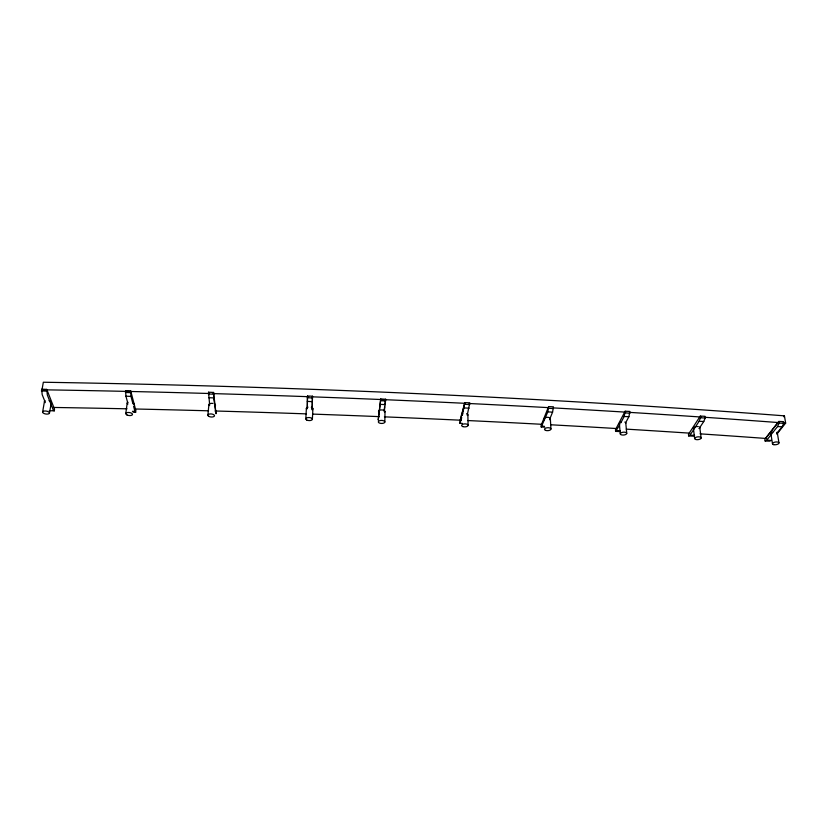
<?xml version="1.0" encoding="UTF-8"?>
<svg xmlns="http://www.w3.org/2000/svg" width="827" height="827" viewBox="0 0 827 827"><rect width="100%" height="100%" fill="white"/><g stroke="black" fill="none" stroke-linecap="round" stroke-linejoin="round"><path stroke-width="1.24" d="M307.22 408.796L307.499 395.988L312.482 396.205L312.203 409.117M307.344 408.062L307.499 395.988M384.824 422.08A3.256 1.52 1.1 0 0 380.131 420.55A3.256 1.52 1.1 0 0 379.769 423.176A3.256 1.52 1.1 0 0 384.824 422.08L385.01 411.619M384.286 411.784L385.661 399.214L380.74 398.996L378.228 419.889L380.74 398.996M312.13 408.869L312.482 396.205M312.379 419.206L312.916 408.703M305.814 418.917L306.372 408.414M213.583 392.443L216.033 413.738L213.645 397.911L213.583 392.443L208.538 392.215L209.676 405.158M207.856 415.33L208.89 404.785M133.168 412.208L135.638 412.311L135.855 410.605L130.707 390.933L125.632 390.695L125.921 396.185L127.803 403.111M132.93 403.772L130.986 396.412L130.707 390.933M125.787 413.479L127.224 402.914M384.09 410.73L384.617 406.894M384.968 404.331L385.661 399.214M49.269 410.657L54.231 410.874L54.52 409.158L46.777 389.393L41.66 389.166L42.187 394.665L44.978 401.622M49.475 413.097A3.473 1.489 8.8 0 0 44.575 411.009A3.473 1.489 8.8 0 0 44.1 413.541A3.473 1.489 8.8 0 0 49.475 413.097L51.284 402.522M42.622 412.011L44.462 401.426M54.231 410.874L53.228 409.965L47.294 394.892L46.777 389.393M462.386 415.185L464.898 402.594L469.767 402.811L467.224 415.257M548.601 406.595L541.137 425.347L541.23 427.021L547.794 411.898L548.601 406.595L553.418 406.812L552.591 412.115L549.728 419.124M460.184 420.457L464.619 403.586M464.898 402.594L459.905 421.584L459.936 423.269L462.303 423.372M461.745 417.604L459.936 423.269M620.726 422.99L624.158 416.488L625.16 411.226L629.905 411.443L628.892 416.694L625.605 422.835M700.283 416.084L688.457 434.289L688.653 435.943L690.018 435.167L699.094 421.294L700.5 417.78L700.283 416.084L704.966 416.301L705.193 417.997L703.767 421.501L699.104 428.551M778.879 421.429L764.851 439.323L765.109 440.967L766.743 440.222L777.494 426.577L779.148 423.114L778.879 421.429L783.5 421.636L783.779 423.321L782.104 426.784L776.584 433.71M625.16 411.226L615.474 429.709L615.619 431.384L620.24 431.58M615.619 431.384L619.588 425.161M765.637 438.248L778.093 422.349M783.707 416.777L784.441 415.847A1951.027 292.82 1.2 0 0 43.335 382.239L42.001 389.775A1954.832 289.522 1.2 0 1 209.21 393.497M776.956 434.01L785.65 423.114L784.441 415.847M542.067 426.205L544.414 426.308M541.23 427.021L544.735 427.177M616.725 430.578L620.198 430.733M690.018 435.167L694.597 435.374L693.212 436.149L688.653 435.943M132.475 411.308L134.946 411.422L135.638 412.311M766.743 440.222L771.25 440.419L769.606 441.163L765.109 440.967M464.929 404.32L469.808 404.537M380.709 400.723L385.64 400.95M548.704 408.311L553.521 408.528M307.406 397.715L312.389 397.942M208.373 393.962L213.418 394.19M625.315 412.931L630.071 413.149M700.5 417.78L705.193 417.997M125.384 392.443L130.47 392.67M464.298 407.949L469.157 408.166M380.358 404.382L385.279 404.61M547.794 411.898L552.591 412.115M307.313 401.405L312.275 401.633M779.148 423.114L783.779 423.321M208.621 397.684L213.645 397.911M624.158 416.488L628.892 416.694M41.35 390.913L46.477 391.14M699.094 421.294L703.767 421.501M125.921 396.185L130.986 396.412M777.494 426.577L782.104 426.784M133.581 406.222L134.946 411.422M777.287 432.552L778.941 442.765M770.898 433.741L772.521 443.944M208.538 392.215L208.89 394.665M699.828 427.745L701.131 438.01A3.256 1.396 -6.4 0 1 696.158 439.602A3.256 1.396 -6.4 0 1 696.386 437.142A3.256 1.396 -6.4 0 1 701.131 438.01M693.388 428.231L694.649 438.496M625.781 423.042L626.742 433.369A3.246 1.437 -4.9 0 1 621.935 434.981A3.246 1.437 -4.9 0 1 621.852 432.49A3.246 1.437 -4.9 0 1 626.742 433.369M619.351 423.538L620.281 433.865M550.337 418.555L550.947 428.944M467.865 414.699L468.082 425.13M213.056 393.6A1954.832 289.522 1.2 0 1 308.709 396.712M312.513 396.846A1954.832 289.522 1.2 0 1 465.332 403.328M469.136 403.514A1954.832 289.522 1.2 0 1 548.311 407.628M553.397 407.907A1954.832 289.522 1.2 0 1 625.657 412.146M629.481 412.373A1954.832 289.522 1.2 0 1 700.986 417.025M704.821 417.284A1954.832 289.522 1.2 0 1 779.272 422.628M783.097 422.917A1954.832 289.522 1.2 0 1 785.65 423.114M52.866 407.442A1924.967 280.891 1.2 0 1 127.017 408.817M134.687 408.983A1924.967 280.891 1.2 0 1 208.6 410.812M214.958 410.988A1924.967 280.891 1.2 0 1 306.279 413.872M312.709 414.1A1924.967 280.891 1.2 0 1 379.314 416.632M384.41 416.849A1924.967 280.891 1.2 0 1 461.27 420.24M467.7 420.54A1924.967 280.891 1.2 0 1 541.675 424.292M550.72 424.778A1924.967 280.891 1.2 0 1 616.094 428.51M626.266 429.13A1924.967 280.891 1.2 0 1 689.852 433.162M700.045 433.844A1924.967 280.891 1.2 0 1 766.639 438.506M49.02 400.682A3.453 1.509 9 0 1 50.695 403.194M45.278 402.635A3.453 1.509 9 0 1 45.051 400.754M132.62 402.46A3.38 1.53 7.3 0 1 133.654 404.372M127.875 404.114A3.38 1.53 7.3 0 1 127.896 402.242M214.389 403.927A3.329 1.54 5.4 0 1 214.689 406.129M209.448 405.581A3.329 1.54 5.4 0 1 209.707 403.721M210.358 403.504A3.329 1.54 5.4 0 1 212.849 403.452M311.303 407.297A3.267 1.54 3 0 1 311.934 409.758M306.486 408.827A3.267 1.54 3 0 1 308.026 407.153M384.204 410.492A3.246 1.54 1.1 0 1 384.844 412.011M379.345 412.456A3.246 1.54 1.1 0 1 379.324 410.419A3.246 1.54 1.1 0 1 383.573 410.213M466.624 413.707A3.225 1.52 -1.1 0 1 467.648 415.474M461.693 415.578A3.225 1.52 -1.1 0 1 462.686 413.779M624.809 422.08A3.225 1.458 -5 0 1 625.688 423.434M619.816 424.23A3.225 1.458 -5 0 1 620.912 422.152M544.466 419.765A3.225 1.489 -3.2 0 1 545.096 417.738A3.225 1.489 -3.2 0 1 549.438 417.666A3.225 1.489 -3.2 0 1 549.562 419.682M699.466 427.052A3.246 1.416 -6.5 0 1 699.332 428.489M693.76 428.913A3.246 1.416 -6.5 0 1 695.093 426.866M695.889 426.66A3.246 1.416 -6.5 0 1 698.329 426.618M777.039 432.232A3.267 1.375 -7.9 0 1 777.132 433.286M771.157 434.061A3.267 1.375 -7.9 0 1 772.738 432.045M127.058 415.009A3.401 1.509 7.2 0 0 132.485 414.565A3.401 1.509 7.2 0 0 127.865 412.487A3.401 1.509 7.2 0 0 127.058 415.009M208.973 416.457A3.339 1.52 5.3 0 0 214.441 416.012A3.339 1.52 5.3 0 0 210.11 413.945A3.339 1.52 5.3 0 0 208.973 416.457M306.755 420.033A3.287 1.52 2.9 0 0 312.265 419.599A3.287 1.52 2.9 0 0 308.285 417.552A3.287 1.52 2.9 0 0 306.755 420.033M462.903 426.598A3.246 1.499 -1.1 0 0 468.082 425.512A3.246 1.499 -1.1 0 0 463.627 424.003A3.246 1.499 -1.1 0 0 462.903 426.598M545.603 430.391A3.236 1.478 -3.1 0 0 550.896 429.327A3.236 1.478 -3.1 0 0 546.668 427.838A3.236 1.478 -3.1 0 0 545.603 430.391M773.834 444.678A3.277 1.354 -7.8 0 0 778.972 443.117A3.277 1.354 -7.8 0 0 774.382 442.259A3.277 1.354 -7.8 0 0 773.834 444.678"/></g></svg>
